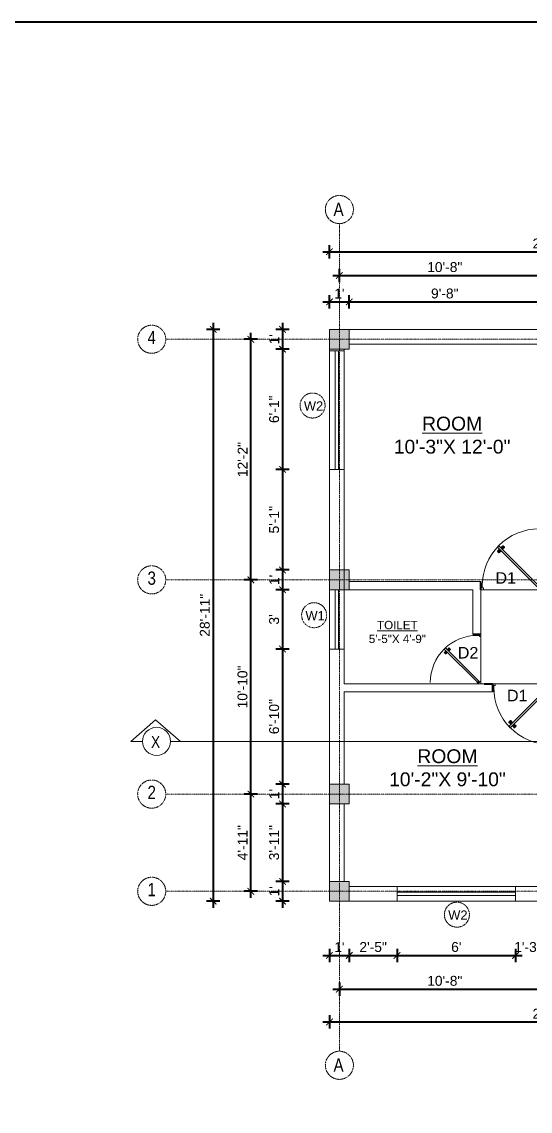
# Model space of a CAD drawing. Header units: inches. Extents: x 141029 to 166402, y -23568 to -18036.
# Drawn here: x 149275 to 149583, y -21871 to -21210 of the extents above; entities that cross this region are included whole.
import ezdxf

# ---------------------------------------------------------------- set-up
doc = ezdxf.new("R2010")
doc.units = ezdxf.units.IN
doc.header["$LTSCALE"] = 0.5
doc.header["$MEASUREMENT"] = 0
doc.header["$PDMODE"] = 66
doc.linetypes.add('CENTER', pattern=[2, 1.25, -0.25, 0.25, -0.25])
for name, color, linetype, lineweight in [('Annotate-Lite.w', 177, 'Continuous', 9), ('Annotations-Bold.w', 177, 'Continuous', 13), ('DOOR & WIN', 1, 'Continuous', 25), ('PUERTAS', 7, 'Continuous', 9), ('TEXT', 220, 'Continuous', 9), ('wall', 1, 'Continuous', 40)]:
    doc.layers.add(name, color=color, linetype=linetype, lineweight=lineweight)
doc.styles.add('ARAIL', font='ARIALN.TTF')
doc.styles.add('DIMTEXT', font='arial.ttf', dxfattribs={"height": 6})
doc.styles.add('gaurav', font='arial.ttf')
doc.styles.get("Standard").update_dxf_attribs({"font": 'arial.ttf'})
doc.dimstyles.new('1 by 96', dxfattribs={"dimtxt": 6, "dimasz": 4, "dimexe": 4, "dimexo": 4, "dimgap": 2, "dimtad": 1, "dimdec": 0, "dimzin": 0, "dimdsep": 46, "dimlunit": 4, "dimtxsty": 'Standard', "dimblk": 'ARCHTICK', "dimcen": 0, "dimdle": 4, "dimadec": 0, "dimazin": 0, "dimtfac": 1, "dimtdec": 0, "dimtix": 1, "dimtofl": 0, "dimtmove": 1, "dimatfit": 3, "dimldrblk": 'ARCHTICK', "dimfxl": 4, "dimfxlon": 1, "dimtolj": 1, "dimtzin": 0, "dimlwd": -1, "dimlwe": -1, "dimarcsym": 0})

# ---------------------------------------------------------------- blocks, each defined once
blk = doc.blocks.new('2ft6in')
at = {"layer": 'PUERTAS', "color": 2}
for p, q in [((0.84, 2.1), (21.02, 22.28)), ((21.71, 21.6), (1.47, 1.37)), ((18.33, 21.76), (18.31, 21.77)), ((21.71, 21.6), (21.02, 22.28)), ((21.18, 18.9), (21.2, 18.89)), ((0, 2), (0, 0)), ((0.6, 2), (0, 2)), ((1.33, 0), (0, 0)), ((0.6, 1.26), (0.6, 2.04)), ((0.67, 1.26), (0.6, 1.26)), ((0.67, 1.26), (0.67, 2.01)), ((0.67, 1), (0.67, 1.26)), ((1.33, 1), (0.67, 1)), ((1.31, 1.53), (0.79, 2.06)), ((1.36, 1.58), (0.81, 2.12)), ((1.36, 1.58), (1.31, 1.53)), ((1.47, 1.37), (1.31, 1.53)), ((1.33, 0), (1.33, 1)), ((28.67, 0), (28.67, 1)), ((28.67, 1), (29.33, 1)), ((28.67, 0), (30, 0)), ((29.33, 1), (29.33, 2)), ((29.33, 2), (30, 2)), ((30, 0), (30, 2))]:
    blk.add_line(p, q, dxfattribs=at)
at = {"layer": 'PUERTAS', "color": 8}
for p, q in [((18.81, 20.78), (18.04, 21.4)), ((18.86, 20.83), (18.08, 21.46)), ((18.95, 20.92), (18.2, 21.58)), ((18.44, 21.9), (18.31, 21.77)), ((19.07, 21.03), (18.34, 21.72)), ((18.44, 21.9), (18.56, 22.02)), ((18.58, 22.01), (18.56, 22.02)), ((19.3, 21.26), (18.61, 22)), ((19.42, 21.38), (18.75, 22.14)), ((19.51, 21.48), (18.88, 22.26)), ((18.91, 20.27), (19.19, 20.69)), ((19.55, 21.53), (18.93, 22.3)), ((19.13, 20.8), (19.03, 20.9)), ((19.15, 20.82), (19.05, 20.92)), ((19.09, 20.44), (19.25, 20.76)), ((19.19, 20.87), (19.1, 20.96)), ((19.25, 20.93), (19.16, 21.02)), ((19.28, 20.63), (19.32, 20.83)), ((19.4, 21.08), (19.31, 21.17)), ((19.47, 21.15), (19.38, 21.24)), ((19.43, 20.78), (19.4, 20.9)), ((19.51, 21.19), (19.42, 21.28)), ((19.55, 20.91), (19.43, 20.94)), ((19.53, 21.21), (19.44, 21.3)), ((19.7, 21.06), (19.51, 21.01)), ((19.89, 21.24), (19.58, 21.08)), ((20.07, 21.42), (19.64, 21.15)), ((20.06, 19.85), (20.25, 19.9)), ((20.21, 20), (20.33, 19.97)), ((20.33, 20.13), (20.36, 20.01)), ((20.48, 20.28), (20.44, 20.08)), ((20.5, 19.98), (20.6, 19.89)), ((20.67, 20.47), (20.51, 20.15)), ((20.85, 20.64), (20.57, 20.22)), ((20.57, 20.04), (20.66, 19.95)), ((20.61, 20.09), (20.7, 19.99)), ((20.63, 20.11), (20.72, 20.01)), ((20.69, 19.87), (21.42, 19.19)), ((20.81, 19.99), (21.56, 19.33)), ((20.9, 20.08), (21.68, 19.45)), ((20.95, 20.13), (21.72, 19.51)), ((19.69, 19.49), (20.12, 19.76)), ((19.87, 19.67), (20.18, 19.83)), ((20.21, 19.38), (20.83, 18.61)), ((20.23, 19.7), (20.32, 19.61)), ((20.25, 19.72), (20.34, 19.63)), ((20.25, 19.43), (20.88, 18.65)), ((20.29, 19.76), (20.38, 19.67)), ((20.34, 19.53), (21, 18.77)), ((20.36, 19.83), (20.45, 19.74)), ((20.46, 19.64), (21.14, 18.91)), ((21.32, 19.01), (21.2, 18.89)), ((21.32, 19.01), (21.44, 19.14)), ((21.43, 19.15), (21.44, 19.14)), ((0, 0), (30, 0))]:
    blk.add_line(p, q, dxfattribs=at)
at = {"layer": 'PUERTAS', "color": 1}
for p, q in [((18.06, 21.44), (18.48, 21.86)), ((18.74, 20.79), (18.06, 21.34)), ((18.08, 21.51), (18.45, 21.88)), ((18.11, 21.49), (18.08, 21.51)), ((18.82, 22.25), (18.45, 21.88)), ((18.9, 22.28), (18.48, 21.86)), ((18.84, 22.23), (18.82, 22.25)), ((18.83, 20.8), (19.18, 21.15)), ((18.84, 20.21), (19.1, 20.6)), ((18.85, 20.11), (18.84, 20.12)), ((18.92, 20.89), (18.93, 20.88)), ((19.54, 21.59), (18.99, 22.27)), ((19.02, 20.88), (19.24, 21.1)), ((19.12, 20.8), (19.03, 20.89)), ((19.1, 20.7), (19.11, 20.69)), ((19.1, 20.6), (19.1, 20.6)), ((19.11, 20.79), (19.33, 21.01)), ((19.54, 21.5), (19.18, 21.15)), ((19.45, 21.31), (19.24, 21.1)), ((19.55, 21.22), (19.33, 21.01)), ((19.45, 21.41), (19.45, 21.41)), ((19.54, 21.22), (19.45, 21.31)), ((19.64, 21.23), (19.64, 21.23)), ((19.74, 21.24), (19.73, 21.23)), ((20.12, 21.49), (19.74, 21.24)), ((20.21, 19.69), (20.43, 19.9)), ((20.22, 21.48), (20.22, 21.49)), ((20.65, 20.12), (20.43, 19.9)), ((20.74, 20.03), (20.52, 19.81)), ((20.93, 20.11), (20.57, 19.76)), ((20.64, 20.11), (20.73, 20.02)), ((20.66, 20.31), (20.65, 20.31)), ((20.65, 20.21), (20.65, 20.22)), ((20.91, 20.7), (20.66, 20.31)), ((20.84, 20.02), (20.83, 20.03)), ((20.91, 20.8), (20.91, 20.79)), ((21.02, 20.12), (21.7, 19.57)), ((19.53, 19.43), (19.54, 19.42)), ((19.64, 19.42), (20.02, 19.67)), ((20.02, 19.67), (20.03, 19.68)), ((20.12, 19.68), (20.12, 19.68)), ((20.22, 19.41), (20.57, 19.76)), ((20.22, 19.69), (20.31, 19.6)), ((20.22, 19.32), (20.76, 18.64)), ((20.31, 19.6), (20.52, 19.81)), ((20.31, 19.5), (20.31, 19.5)), ((20.86, 18.63), (21.28, 19.05)), ((20.91, 18.68), (20.94, 18.66)), ((20.94, 18.66), (21.31, 19.03)), ((21.7, 19.47), (21.28, 19.05)), ((21.67, 19.4), (21.31, 19.03)), ((21.65, 19.42), (21.67, 19.4))]:
    blk.add_line(p, q, dxfattribs=at)
at = {"layer": 'PUERTAS', "color": 2}
for radius in [0.129, 0.0627]:
    blk.add_circle((0.68, 2.14), radius, dxfattribs=at)
at = {"layer": 'PUERTAS', "color": 8}
blk.add_arc((0.68, 2.14), 28.65, 359.72845, 90.03333, dxfattribs=at)
at = {"layer": 'PUERTAS', "color": 1}
for centre, start, end in [((18.78, 20.84), 231.07637, 315), ((18.89, 20.16), 135, 225), ((18.94, 22.23), 38.92363, 135), ((18.97, 20.93), 225, 315), ((19.16, 20.74), 135, 219.74275), ((19.06, 20.65), 315, 39.74275), ((19.4, 21.36), 315, 45), ((19.49, 21.55), 315, 38.92363), ((19.6, 21.18), 50.25725, 135), ((19.68, 21.28), 230.25725, 315), ((20.17, 21.44), 45, 135), ((20.7, 20.26), 135, 219.74275), ((20.6, 20.17), 315, 39.74275), ((20.78, 19.98), 45, 135), ((20.87, 20.75), 315, 45), ((20.98, 20.07), 51.07637, 135), ((19.59, 19.47), 225, 315), ((20.07, 19.63), 50.25725, 135), ((20.16, 19.73), 230.25725, 315), ((20.27, 19.36), 135, 218.92363), ((20.35, 19.55), 135, 225), ((20.82, 18.68), 218.92363, 315), ((21.65, 19.52), 315, 51.07637)]:
    blk.add_arc(centre, 0.0667, start, end, dxfattribs=at)
blk = doc.blocks.new('*U216')
at = {"color": 3}
blk.add_blockref('2ft6in', (0, 0), dxfattribs=at)
blk = doc.blocks.new('3ft')
at = {"layer": 'PUERTAS', "color": 6}
for p, q in [((1.01, 2.52), (25.23, 26.74)), ((26.05, 25.92), (25.23, 26.74)), ((26.05, 25.92), (1.77, 1.64)), ((0, 2.4), (0, 0)), ((0.72, 2.4), (0, 2.4)), ((1.6, 0), (0, 0)), ((0.72, 1.52), (0.72, 2.44)), ((0.8, 1.52), (0.72, 1.52)), ((0.8, 1.52), (0.8, 2.41)), ((0.8, 1.2), (0.8, 1.52)), ((1.6, 1.2), (0.8, 1.2)), ((1.57, 1.84), (0.94, 2.47)), ((1.63, 1.89), (0.97, 2.55)), ((1.63, 1.89), (1.57, 1.84)), ((1.77, 1.64), (1.57, 1.84)), ((1.6, 0), (1.6, 1.2)), ((34.4, 0), (34.4, 1.2)), ((34.4, 1.2), (35.2, 1.2)), ((34.4, 0), (36, 0)), ((35.2, 1.2), (35.2, 2.4)), ((35.2, 2.4), (36, 2.4)), ((36, 0), (36, 2.4))]:
    blk.add_line(p, q, dxfattribs=at)
at = {"layer": 'PUERTAS', "color": 1}
for p, q in [((22.58, 26.7), (22.14, 26.26)), ((22.67, 26.73), (22.17, 26.23)), ((22.61, 26.67), (22.58, 26.7)), ((23.45, 25.91), (22.79, 26.73)), ((21.67, 25.73), (22.17, 26.23)), ((22.49, 24.95), (21.67, 25.61)), ((21.7, 25.82), (22.14, 26.26)), ((21.73, 25.79), (21.7, 25.82)), ((22.6, 24.96), (23.02, 25.38)), ((22.61, 24.25), (22.92, 24.72)), ((22.62, 24.13), (22.61, 24.14)), ((22.7, 25.07), (22.71, 25.06)), ((22.82, 25.06), (23.08, 25.32)), ((22.94, 24.95), (22.83, 25.07)), ((22.92, 24.72), (22.92, 24.72)), ((22.93, 24.94), (23.19, 25.21)), ((22.93, 24.84), (22.93, 24.83)), ((23.44, 25.81), (23.02, 25.38)), ((23.34, 25.58), (23.08, 25.32)), ((23.46, 25.47), (23.19, 25.21)), ((23.33, 25.7), (23.34, 25.69)), ((23.45, 25.46), (23.33, 25.57)), ((23.44, 23.31), (23.45, 23.3)), ((23.56, 23.3), (24.03, 23.61)), ((23.57, 25.47), (23.57, 25.47)), ((24.15, 25.79), (23.68, 25.48)), ((23.68, 25.48), (23.68, 25.48)), ((24.03, 23.61), (24.03, 23.62)), ((24.14, 23.62), (24.14, 23.62)), ((24.25, 23.62), (24.51, 23.89)), ((24.27, 25.78), (24.26, 25.79)), ((24.26, 23.29), (24.69, 23.71)), ((24.26, 23.63), (24.37, 23.52)), ((24.26, 23.18), (24.92, 22.37)), ((24.37, 23.52), (24.63, 23.77)), ((24.37, 23.4), (24.37, 23.4)), ((24.78, 24.15), (24.51, 23.89)), ((24.89, 24.03), (24.63, 23.77)), ((25.11, 24.14), (24.69, 23.71)), ((24.77, 24.14), (24.88, 24.03)), ((24.79, 24.38), (24.78, 24.37)), ((24.78, 24.26), (24.78, 24.26)), ((25.1, 24.84), (24.79, 24.38)), ((25, 24.03), (25, 24.03)), ((25.04, 22.36), (25.54, 22.86)), ((25.09, 24.96), (25.1, 24.95)), ((25.1, 22.42), (25.13, 22.39)), ((25.13, 22.39), (25.57, 22.83)), ((25.22, 24.14), (26.03, 23.48)), ((26.04, 23.37), (25.54, 22.86)), ((26.01, 23.27), (25.57, 22.83)), ((25.98, 23.3), (26.01, 23.27))]:
    blk.add_line(p, q, dxfattribs=at)
at = {"layer": 'PUERTAS', "color": 8}
for p, q in [((23.3, 25.66), (22.5, 26.56)), ((23.41, 25.77), (22.65, 26.71)), ((23.46, 25.83), (22.72, 26.75)), ((22.57, 24.94), (21.65, 25.68)), ((22.63, 24.99), (21.69, 25.75)), ((22.74, 25.1), (21.84, 25.9)), ((22.13, 26.28), (21.98, 26.13)), ((22.88, 25.24), (22.01, 26.06)), ((22.13, 26.28), (22.27, 26.42)), ((22.29, 26.41), (22.27, 26.42)), ((23.16, 25.52), (22.34, 26.39)), ((22.69, 24.32), (23.02, 24.83)), ((22.95, 24.96), (22.84, 25.07)), ((22.98, 24.99), (22.86, 25.1)), ((23.03, 25.04), (22.91, 25.15)), ((22.91, 24.53), (23.1, 24.91)), ((23.11, 25.12), (22.99, 25.23)), ((23.13, 24.76), (23.18, 24.99)), ((23.28, 25.3), (23.17, 25.41)), ((23.36, 25.37), (23.25, 25.49)), ((23.31, 24.94), (23.28, 25.08)), ((23.41, 25.43), (23.3, 25.54)), ((23.46, 25.09), (23.32, 25.13)), ((23.44, 25.45), (23.33, 25.56)), ((23.64, 25.27), (23.41, 25.22)), ((23.87, 25.49), (23.49, 25.3)), ((24.08, 25.71), (23.57, 25.38)), ((23.63, 23.38), (24.14, 23.72)), ((23.84, 23.6), (24.22, 23.79)), ((24.07, 23.82), (24.3, 23.88)), ((24.25, 24), (24.39, 23.97)), ((24.25, 23.26), (24.99, 22.34)), ((24.27, 23.64), (24.38, 23.53)), ((24.3, 23.67), (24.41, 23.56)), ((24.3, 23.32), (25.06, 22.38)), ((24.35, 23.72), (24.46, 23.61)), ((24.4, 24.15), (24.43, 24.01)), ((24.41, 23.43), (25.2, 22.53)), ((24.43, 23.8), (24.54, 23.69)), ((24.58, 24.33), (24.52, 24.1)), ((24.55, 23.57), (25.37, 22.7)), ((24.6, 23.97), (24.72, 23.86)), ((24.8, 24.56), (24.61, 24.18)), ((25.02, 24.77), (24.68, 24.26)), ((24.68, 24.05), (24.79, 23.94)), ((24.73, 24.1), (24.85, 23.99)), ((24.76, 24.13), (24.87, 24.02)), ((24.83, 23.85), (25.7, 23.03)), ((24.97, 23.99), (25.87, 23.2)), ((25.08, 24.1), (26.02, 23.34)), ((25.14, 24.15), (26.06, 23.41)), ((25.58, 22.82), (25.43, 22.67)), ((25.58, 22.82), (25.73, 22.97)), ((25.72, 22.98), (25.73, 22.97)), ((0, 0), (36, 0))]:
    blk.add_line(p, q, dxfattribs=at)
at = {"layer": 'PUERTAS', "color": 2}
for p, q in [((21.99, 26.11), (21.98, 26.13)), ((25.42, 22.68), (25.43, 22.67))]:
    blk.add_line(p, q, dxfattribs=at)
at = {"layer": 'PUERTAS', "color": 6}
for radius in [0.155, 0.0752]:
    blk.add_circle((0.82, 2.56), radius, dxfattribs=at)
blk.add_arc((0.82, 2.56), 34.38, 359.72845, 90.03333, dxfattribs=at)
at = {"layer": 'PUERTAS', "color": 1}
for centre, start, end in [((22.73, 26.68), 38.92363, 135), ((22.54, 25.01), 231.07637, 315), ((22.67, 24.2), 135, 225), ((22.77, 25.12), 225, 315), ((22.99, 24.89), 135, 219.74275), ((22.87, 24.78), 315, 39.74275), ((23.28, 25.63), 315, 45), ((23.39, 25.86), 315, 38.92363), ((23.51, 23.36), 225, 315), ((23.51, 25.41), 50.25725, 135), ((23.62, 25.53), 230.25725, 315), ((24.09, 23.56), 50.25725, 135), ((24.2, 23.68), 230.25725, 315), ((24.2, 25.73), 45, 135), ((24.32, 23.23), 135, 218.92363), ((24.42, 23.46), 135, 225), ((24.84, 24.31), 135, 219.74275), ((24.72, 24.21), 315, 39.74275), ((24.94, 23.98), 45, 135), ((24.98, 22.42), 218.92363, 315), ((25.04, 24.89), 315, 45), ((25.17, 24.08), 51.07637, 135), ((25.98, 23.42), 315, 51.07637)]:
    blk.add_arc(centre, 0.08, start, end, dxfattribs=at)
blk = doc.blocks.new('*U213')
at = {"color": 3, "xscale": -1}
blk.add_blockref('3ft', (42, 0), dxfattribs=at)
blk = doc.blocks.new('_ArchTick')
at = {"color": 0, "linetype": 'ByBlock', "const_width": 0.15}
blk.add_lwpolyline([(-0.5, -0.5), (0.5, 0.5)], dxfattribs=at)
blk = doc.blocks.new('*D218')
at = {"layer": 'Defpoints', "color": 0, "transparency": 16777216}
for p in [(149473.45, -21379.85), (149461.45, -21396.55), (149473.45, -21396.55)]:
    blk.add_point(p, dxfattribs=at)
at = {"layer": 'wall', "color": 0, "transparency": 16777216}
for p, q in [((149457.45, -21379.85), (149477.45, -21379.85)), ((149461.45, -21383.85), (149461.45, -21375.85)), ((149473.45, -21383.85), (149473.45, -21375.85))]:
    blk.add_line(p, q, dxfattribs=at)
at = {"layer": 'wall', "color": 0, "transparency": 16777216, "xscale": 4, "yscale": 4, "zscale": 4, "rotation": 180}
blk.add_blockref('_ArchTick', (149461.45, -21379.85), dxfattribs=at)
at = {"layer": 'wall', "color": 0, "transparency": 16777216, "xscale": 4, "yscale": 4, "zscale": 4}
blk.add_blockref('_ArchTick', (149473.45, -21379.85), dxfattribs=at)
at = {"layer": 'wall', "color": 0, "transparency": 16777216, "insert": (149467.45, -21374.84), "char_height": 6, "attachment_point": 5}
blk.add_mtext("\\A1;1'", dxfattribs=at)
blk = doc.blocks.new('*D219')
at = {"layer": 'Defpoints', "color": 0, "transparency": 16777216}
for p in [(149589.45, -21379.85), (149473.45, -21396.55), (149589.45, -21396.55)]:
    blk.add_point(p, dxfattribs=at)
at = {"layer": 'wall', "color": 0, "transparency": 16777216}
for p, q in [((149469.45, -21379.85), (149593.45, -21379.85)), ((149473.45, -21383.85), (149473.45, -21375.85)), ((149589.45, -21383.85), (149589.45, -21375.85))]:
    blk.add_line(p, q, dxfattribs=at)
at = {"layer": 'wall', "color": 0, "transparency": 16777216, "xscale": 4, "yscale": 4, "zscale": 4, "rotation": 180}
blk.add_blockref('_ArchTick', (149473.45, -21379.85), dxfattribs=at)
at = {"layer": 'wall', "color": 0, "transparency": 16777216, "xscale": 4, "yscale": 4, "zscale": 4}
blk.add_blockref('_ArchTick', (149589.45, -21379.85), dxfattribs=at)
at = {"layer": 'wall', "color": 0, "transparency": 16777216, "insert": (149531.45, -21374.79), "char_height": 6, "attachment_point": 5}
blk.add_mtext('\\A1;9\'-8"', dxfattribs=at)
blk = doc.blocks.new('*D223')
at = {"layer": 'Defpoints', "color": 0, "transparency": 16777216}
for p in [(149595.45, -21363.83), (149467.45, -21396.55), (149595.45, -21396.55)]:
    blk.add_point(p, dxfattribs=at)
at = {"layer": 'wall', "color": 0, "transparency": 16777216}
for p, q in [((149467.45, -21367.83), (149467.45, -21359.83)), ((149595.45, -21367.83), (149595.45, -21359.83)), ((149463.45, -21363.83), (149599.45, -21363.83))]:
    blk.add_line(p, q, dxfattribs=at)
at = {"layer": 'wall', "color": 0, "transparency": 16777216, "xscale": 4, "yscale": 4, "zscale": 4, "rotation": 180}
blk.add_blockref('_ArchTick', (149467.45, -21363.83), dxfattribs=at)
at = {"layer": 'wall', "color": 0, "transparency": 16777216, "xscale": 4, "yscale": 4, "zscale": 4}
blk.add_blockref('_ArchTick', (149595.45, -21363.83), dxfattribs=at)
at = {"layer": 'wall', "color": 0, "transparency": 16777216, "insert": (149531.45, -21358.77), "char_height": 6, "attachment_point": 5}
blk.add_mtext('\\A1;10\'-8"', dxfattribs=at)
blk = doc.blocks.new('*D225')
at = {"layer": 'Defpoints', "color": 0, "transparency": 16777216}
for p in [(149729.45, -21349.45), (149461.45, -21396.55), (149729.45, -21396.55)]:
    blk.add_point(p, dxfattribs=at)
at = {"layer": 'wall', "color": 0, "transparency": 16777216}
for p, q in [((149461.45, -21353.45), (149461.45, -21345.45)), ((149729.45, -21353.45), (149729.45, -21345.45)), ((149457.45, -21349.45), (149733.45, -21349.45))]:
    blk.add_line(p, q, dxfattribs=at)
at = {"layer": 'wall', "color": 0, "transparency": 16777216, "xscale": 4, "yscale": 4, "zscale": 4, "rotation": 180}
blk.add_blockref('_ArchTick', (149461.45, -21349.45), dxfattribs=at)
at = {"layer": 'wall', "color": 0, "transparency": 16777216, "xscale": 4, "yscale": 4, "zscale": 4}
blk.add_blockref('_ArchTick', (149729.45, -21349.45), dxfattribs=at)
at = {"layer": 'wall', "color": 0, "transparency": 16777216, "insert": (149595.45, -21344.43), "char_height": 6, "attachment_point": 5}
blk.add_mtext('\\A1;22\'-4"', dxfattribs=at)
blk = doc.blocks.new('*D226')
at = {"layer": 'Defpoints', "color": 0, "transparency": 16777216}
for p in [(149461.45, -21396.55), (149432.92, -21408.55), (149461.45, -21408.55)]:
    blk.add_point(p, dxfattribs=at)
at = {"layer": 'wall', "color": 0, "transparency": 16777216}
for p, q in [((149432.92, -21392.55), (149432.92, -21412.55)), ((149436.92, -21396.55), (149428.92, -21396.55)), ((149436.92, -21408.55), (149428.92, -21408.55))]:
    blk.add_line(p, q, dxfattribs=at)
at = {"layer": 'wall', "color": 0, "transparency": 16777216, "xscale": 4, "yscale": 4, "zscale": 4}
for p, rotation in [((149432.92, -21396.55), 90), ((149432.92, -21408.55), 270)]:
    blk.add_blockref('_ArchTick', p, dxfattribs=dict(at, rotation=rotation))
at = {"layer": 'wall', "color": 0, "transparency": 16777216, "insert": (149427.91, -21402.55), "char_height": 6, "attachment_point": 5, "rotation": 90}
blk.add_mtext("\\A1;1'", dxfattribs=at)
blk = doc.blocks.new('*D227')
at = {"layer": 'Defpoints', "color": 0, "transparency": 16777216}
for p in [(149461.45, -21408.55), (149432.92, -21481.55), (149461.45, -21481.55)]:
    blk.add_point(p, dxfattribs=at)
at = {"layer": 'wall', "color": 0, "transparency": 16777216}
for p, q in [((149432.92, -21404.55), (149432.92, -21485.55)), ((149436.92, -21408.55), (149428.92, -21408.55)), ((149436.92, -21481.55), (149428.92, -21481.55))]:
    blk.add_line(p, q, dxfattribs=at)
at = {"layer": 'wall', "color": 0, "transparency": 16777216, "xscale": 4, "yscale": 4, "zscale": 4}
for p, rotation in [((149432.92, -21408.55), 90), ((149432.92, -21481.55), 270)]:
    blk.add_blockref('_ArchTick', p, dxfattribs=dict(at, rotation=rotation))
at = {"layer": 'wall', "color": 0, "transparency": 16777216, "insert": (149427.85, -21445.05), "char_height": 6, "attachment_point": 5, "rotation": 90}
blk.add_mtext('\\A1;6\'-1"', dxfattribs=at)
blk = doc.blocks.new('*D228')
at = {"layer": 'Defpoints', "color": 0, "transparency": 16777216}
for p in [(149461.45, -21481.55), (149432.92, -21542.55), (149461.45, -21542.55)]:
    blk.add_point(p, dxfattribs=at)
at = {"layer": 'wall', "color": 0, "transparency": 16777216}
for p, q in [((149432.92, -21477.55), (149432.92, -21546.55)), ((149436.92, -21481.55), (149428.92, -21481.55)), ((149436.92, -21542.55), (149428.92, -21542.55))]:
    blk.add_line(p, q, dxfattribs=at)
at = {"layer": 'wall', "color": 0, "transparency": 16777216, "xscale": 4, "yscale": 4, "zscale": 4}
for p, rotation in [((149432.92, -21481.55), 90), ((149432.92, -21542.55), 270)]:
    blk.add_blockref('_ArchTick', p, dxfattribs=dict(at, rotation=rotation))
at = {"layer": 'wall', "color": 0, "transparency": 16777216, "insert": (149427.85, -21512.05), "char_height": 6, "attachment_point": 5, "rotation": 90}
blk.add_mtext('\\A1;5\'-1"', dxfattribs=at)
blk = doc.blocks.new('*D229')
at = {"layer": 'Defpoints', "color": 0, "transparency": 16777216}
for p in [(149461.45, -21542.55), (149432.92, -21554.55), (149461.45, -21554.55)]:
    blk.add_point(p, dxfattribs=at)
at = {"layer": 'wall', "color": 0, "transparency": 16777216}
for p, q in [((149432.92, -21538.55), (149432.92, -21558.55)), ((149436.92, -21542.55), (149428.92, -21542.55)), ((149436.92, -21554.55), (149428.92, -21554.55))]:
    blk.add_line(p, q, dxfattribs=at)
at = {"layer": 'wall', "color": 0, "transparency": 16777216, "xscale": 4, "yscale": 4, "zscale": 4}
for p, rotation in [((149432.92, -21542.55), 90), ((149432.92, -21554.55), 270)]:
    blk.add_blockref('_ArchTick', p, dxfattribs=dict(at, rotation=rotation))
at = {"layer": 'wall', "color": 0, "transparency": 16777216, "insert": (149427.91, -21548.55), "char_height": 6, "attachment_point": 5, "rotation": 90}
blk.add_mtext("\\A1;1'", dxfattribs=at)
blk = doc.blocks.new('*D230')
at = {"layer": 'Defpoints', "color": 0, "transparency": 16777216}
for p in [(149461.45, -21554.55), (149432.92, -21590.55), (149461.45, -21590.55)]:
    blk.add_point(p, dxfattribs=at)
at = {"layer": 'wall', "color": 0, "transparency": 16777216}
for p, q in [((149432.92, -21550.55), (149432.92, -21594.55)), ((149436.92, -21554.55), (149428.92, -21554.55)), ((149436.92, -21590.55), (149428.92, -21590.55))]:
    blk.add_line(p, q, dxfattribs=at)
at = {"layer": 'wall', "color": 0, "transparency": 16777216, "xscale": 4, "yscale": 4, "zscale": 4}
for p, rotation in [((149432.92, -21554.55), 90), ((149432.92, -21590.55), 270)]:
    blk.add_blockref('_ArchTick', p, dxfattribs=dict(at, rotation=rotation))
at = {"layer": 'wall', "color": 0, "transparency": 16777216, "insert": (149427.85, -21572.55), "char_height": 6, "attachment_point": 5, "rotation": 90}
blk.add_mtext("\\A1;3'", dxfattribs=at)
blk = doc.blocks.new('*D231')
at = {"layer": 'Defpoints', "color": 0, "transparency": 16777216}
for p in [(149461.45, -21590.55), (149432.92, -21672.55), (149461.45, -21672.55)]:
    blk.add_point(p, dxfattribs=at)
at = {"layer": 'wall', "color": 0, "transparency": 16777216}
for p, q in [((149436.92, -21590.55), (149428.92, -21590.55)), ((149432.92, -21586.55), (149432.92, -21676.55)), ((149436.92, -21672.55), (149428.92, -21672.55))]:
    blk.add_line(p, q, dxfattribs=at)
at = {"layer": 'wall', "color": 0, "transparency": 16777216, "xscale": 4, "yscale": 4, "zscale": 4}
for p, rotation in [((149432.92, -21590.55), 90), ((149432.92, -21672.55), 270)]:
    blk.add_blockref('_ArchTick', p, dxfattribs=dict(at, rotation=rotation))
at = {"layer": 'wall', "color": 0, "transparency": 16777216, "insert": (149427.85, -21631.55), "char_height": 6, "attachment_point": 5, "rotation": 90}
blk.add_mtext('\\A1;6\'-10"', dxfattribs=at)
blk = doc.blocks.new('*D232')
at = {"layer": 'Defpoints', "color": 0, "transparency": 16777216}
for p in [(149461.45, -21672.55), (149432.92, -21684.55), (149461.45, -21684.55)]:
    blk.add_point(p, dxfattribs=at)
at = {"layer": 'wall', "color": 0, "transparency": 16777216}
for p, q in [((149432.92, -21668.55), (149432.92, -21688.55)), ((149436.92, -21672.55), (149428.92, -21672.55)), ((149436.92, -21684.55), (149428.92, -21684.55))]:
    blk.add_line(p, q, dxfattribs=at)
at = {"layer": 'wall', "color": 0, "transparency": 16777216, "xscale": 4, "yscale": 4, "zscale": 4}
for p, rotation in [((149432.92, -21672.55), 90), ((149432.92, -21684.55), 270)]:
    blk.add_blockref('_ArchTick', p, dxfattribs=dict(at, rotation=rotation))
at = {"layer": 'wall', "color": 0, "transparency": 16777216, "insert": (149427.91, -21678.55), "char_height": 6, "attachment_point": 5, "rotation": 90}
blk.add_mtext("\\A1;1'", dxfattribs=at)
blk = doc.blocks.new('*D233')
at = {"layer": 'Defpoints', "color": 0, "transparency": 16777216}
for p in [(149461.45, -21684.55), (149432.92, -21731.55), (149461.45, -21731.55)]:
    blk.add_point(p, dxfattribs=at)
at = {"layer": 'wall', "color": 0, "transparency": 16777216}
for p, q in [((149432.92, -21680.55), (149432.92, -21735.55)), ((149436.92, -21684.55), (149428.92, -21684.55)), ((149436.92, -21731.55), (149428.92, -21731.55))]:
    blk.add_line(p, q, dxfattribs=at)
at = {"layer": 'wall', "color": 0, "transparency": 16777216, "xscale": 4, "yscale": 4, "zscale": 4}
for p, rotation in [((149432.92, -21684.55), 90), ((149432.92, -21731.55), 270)]:
    blk.add_blockref('_ArchTick', p, dxfattribs=dict(at, rotation=rotation))
at = {"layer": 'wall', "color": 0, "transparency": 16777216, "insert": (149427.85, -21708.05), "char_height": 6, "attachment_point": 5, "rotation": 90}
blk.add_mtext('\\A1;3\'-11"', dxfattribs=at)
blk = doc.blocks.new('*D234')
at = {"layer": 'Defpoints', "color": 0, "transparency": 16777216}
for p in [(149461.45, -21731.55), (149432.92, -21743.55), (149461.45, -21743.55)]:
    blk.add_point(p, dxfattribs=at)
at = {"layer": 'wall', "color": 0, "transparency": 16777216}
for p, q in [((149432.92, -21727.55), (149432.92, -21747.55)), ((149436.92, -21731.55), (149428.92, -21731.55)), ((149436.92, -21743.55), (149428.92, -21743.55))]:
    blk.add_line(p, q, dxfattribs=at)
at = {"layer": 'wall', "color": 0, "transparency": 16777216, "xscale": 4, "yscale": 4, "zscale": 4}
for p, rotation in [((149432.92, -21731.55), 90), ((149432.92, -21743.55), 270)]:
    blk.add_blockref('_ArchTick', p, dxfattribs=dict(at, rotation=rotation))
at = {"layer": 'wall', "color": 0, "transparency": 16777216, "insert": (149427.91, -21737.55), "char_height": 6, "attachment_point": 5, "rotation": 90}
blk.add_mtext("\\A1;1'", dxfattribs=at)
blk = doc.blocks.new('*D235')
at = {"layer": 'Defpoints', "color": 0, "transparency": 16777216}
for p in [(149413.71, -21678.55), (149461.45, -21678.55), (149461.45, -21737.55)]:
    blk.add_point(p, dxfattribs=at)
at = {"layer": 'wall', "color": 0, "transparency": 16777216}
for p, q in [((149413.71, -21741.55), (149413.71, -21674.55)), ((149417.71, -21678.55), (149409.71, -21678.55)), ((149417.71, -21737.55), (149409.71, -21737.55))]:
    blk.add_line(p, q, dxfattribs=at)
at = {"layer": 'wall', "color": 0, "transparency": 16777216, "xscale": 4, "yscale": 4, "zscale": 4}
for p, rotation in [((149413.71, -21678.55), 90), ((149413.71, -21737.55), 270)]:
    blk.add_blockref('_ArchTick', p, dxfattribs=dict(at, rotation=rotation))
at = {"layer": 'wall', "color": 0, "transparency": 16777216, "insert": (149408.69, -21708.05), "char_height": 6, "attachment_point": 5, "rotation": 90}
blk.add_mtext('\\A1;4\'-11"', dxfattribs=at)
blk = doc.blocks.new('*D236')
at = {"layer": 'Defpoints', "color": 0, "transparency": 16777216}
for p in [(149413.71, -21548.55), (149461.45, -21548.55), (149461.45, -21678.55)]:
    blk.add_point(p, dxfattribs=at)
at = {"layer": 'wall', "color": 0, "transparency": 16777216}
for p, q in [((149413.71, -21682.55), (149413.71, -21544.55)), ((149417.71, -21548.55), (149409.71, -21548.55)), ((149417.71, -21678.55), (149409.71, -21678.55))]:
    blk.add_line(p, q, dxfattribs=at)
at = {"layer": 'wall', "color": 0, "transparency": 16777216, "xscale": 4, "yscale": 4, "zscale": 4}
for p, rotation in [((149413.71, -21548.55), 90), ((149413.71, -21678.55), 270)]:
    blk.add_blockref('_ArchTick', p, dxfattribs=dict(at, rotation=rotation))
at = {"layer": 'wall', "color": 0, "transparency": 16777216, "insert": (149408.64, -21613.55), "char_height": 6, "attachment_point": 5, "rotation": 90}
blk.add_mtext('\\A1;10\'-10"', dxfattribs=at)
blk = doc.blocks.new('*D237')
at = {"layer": 'Defpoints', "color": 0, "transparency": 16777216}
for p in [(149413.71, -21402.55), (149461.45, -21402.55), (149461.45, -21548.55)]:
    blk.add_point(p, dxfattribs=at)
at = {"layer": 'wall', "color": 0, "transparency": 16777216}
for p, q in [((149413.71, -21552.55), (149413.71, -21398.55)), ((149417.71, -21402.55), (149409.71, -21402.55)), ((149417.71, -21548.55), (149409.71, -21548.55))]:
    blk.add_line(p, q, dxfattribs=at)
at = {"layer": 'wall', "color": 0, "transparency": 16777216, "xscale": 4, "yscale": 4, "zscale": 4}
for p, rotation in [((149413.71, -21402.55), 90), ((149413.71, -21548.55), 270)]:
    blk.add_blockref('_ArchTick', p, dxfattribs=dict(at, rotation=rotation))
at = {"layer": 'wall', "color": 0, "transparency": 16777216, "insert": (149408.69, -21475.55), "char_height": 6, "attachment_point": 5, "rotation": 90}
blk.add_mtext('\\A1;12\'-2"', dxfattribs=at)
blk = doc.blocks.new('*D238')
at = {"layer": 'Defpoints', "color": 0, "transparency": 16777216}
for p in [(149461.45, -21396.55), (149390.83, -21743.55), (149461.45, -21743.55)]:
    blk.add_point(p, dxfattribs=at)
at = {"layer": 'wall', "color": 0, "transparency": 16777216}
for p, q in [((149390.83, -21392.55), (149390.83, -21747.55)), ((149394.83, -21396.55), (149386.83, -21396.55)), ((149394.83, -21743.55), (149386.83, -21743.55))]:
    blk.add_line(p, q, dxfattribs=at)
at = {"layer": 'wall', "color": 0, "transparency": 16777216, "xscale": 4, "yscale": 4, "zscale": 4}
for p, rotation in [((149390.83, -21396.55), 90), ((149390.83, -21743.55), 270)]:
    blk.add_blockref('_ArchTick', p, dxfattribs=dict(at, rotation=rotation))
at = {"layer": 'wall', "color": 0, "transparency": 16777216, "insert": (149385.76, -21570.05), "char_height": 6, "attachment_point": 5, "rotation": 90}
blk.add_mtext('\\A1;28\'-11"', dxfattribs=at)
blk = doc.blocks.new('*D254')
at = {"layer": 'Defpoints', "color": 0, "transparency": 16777216}
for p in [(149461.45, -21743.55), (149473.45, -21743.55), (149473.45, -21776.46)]:
    blk.add_point(p, dxfattribs=at)
at = {"layer": 'wall', "color": 0, "transparency": 16777216}
for p, q in [((149457.45, -21776.46), (149477.45, -21776.46)), ((149461.45, -21772.46), (149461.45, -21780.46)), ((149473.45, -21772.46), (149473.45, -21780.46))]:
    blk.add_line(p, q, dxfattribs=at)
at = {"layer": 'wall', "color": 0, "transparency": 16777216, "xscale": 4, "yscale": 4, "zscale": 4, "rotation": 180}
blk.add_blockref('_ArchTick', (149461.45, -21776.46), dxfattribs=at)
at = {"layer": 'wall', "color": 0, "transparency": 16777216, "xscale": 4, "yscale": 4, "zscale": 4}
blk.add_blockref('_ArchTick', (149473.45, -21776.46), dxfattribs=at)
at = {"layer": 'wall', "color": 0, "transparency": 16777216, "insert": (149467.45, -21771.45), "char_height": 6, "attachment_point": 5}
blk.add_mtext("\\A1;1'", dxfattribs=at)
blk = doc.blocks.new('*D255')
at = {"layer": 'Defpoints', "color": 0, "transparency": 16777216}
for p in [(149473.45, -21743.55), (149502.45, -21743.55), (149502.45, -21776.46)]:
    blk.add_point(p, dxfattribs=at)
at = {"layer": 'wall', "color": 0, "transparency": 16777216}
for p, q in [((149469.45, -21776.46), (149506.45, -21776.46)), ((149473.45, -21772.46), (149473.45, -21780.46)), ((149502.45, -21772.46), (149502.45, -21780.46))]:
    blk.add_line(p, q, dxfattribs=at)
at = {"layer": 'wall', "color": 0, "transparency": 16777216, "xscale": 4, "yscale": 4, "zscale": 4, "rotation": 180}
blk.add_blockref('_ArchTick', (149473.45, -21776.46), dxfattribs=at)
at = {"layer": 'wall', "color": 0, "transparency": 16777216, "xscale": 4, "yscale": 4, "zscale": 4}
blk.add_blockref('_ArchTick', (149502.45, -21776.46), dxfattribs=at)
at = {"layer": 'wall', "color": 0, "transparency": 16777216, "insert": (149487.95, -21771.4), "char_height": 6, "attachment_point": 5}
blk.add_mtext('\\A1;2\'-5"', dxfattribs=at)
blk = doc.blocks.new('*D256')
at = {"layer": 'Defpoints', "color": 0, "transparency": 16777216}
for p in [(149502.45, -21743.55), (149574.45, -21743.55), (149574.45, -21776.46)]:
    blk.add_point(p, dxfattribs=at)
at = {"layer": 'wall', "color": 0, "transparency": 16777216}
for p, q in [((149498.45, -21776.46), (149578.45, -21776.46)), ((149502.45, -21772.46), (149502.45, -21780.46)), ((149574.45, -21772.46), (149574.45, -21780.46))]:
    blk.add_line(p, q, dxfattribs=at)
at = {"layer": 'wall', "color": 0, "transparency": 16777216, "xscale": 4, "yscale": 4, "zscale": 4, "rotation": 180}
blk.add_blockref('_ArchTick', (149502.45, -21776.46), dxfattribs=at)
at = {"layer": 'wall', "color": 0, "transparency": 16777216, "xscale": 4, "yscale": 4, "zscale": 4}
blk.add_blockref('_ArchTick', (149574.45, -21776.46), dxfattribs=at)
at = {"layer": 'wall', "color": 0, "transparency": 16777216, "insert": (149538.45, -21771.4), "char_height": 6, "attachment_point": 5}
blk.add_mtext("\\A1;6'", dxfattribs=at)
blk = doc.blocks.new('*D257')
at = {"layer": 'Defpoints', "color": 0, "transparency": 16777216}
for p in [(149574.45, -21743.55), (149589.45, -21743.55), (149589.45, -21776.46)]:
    blk.add_point(p, dxfattribs=at)
at = {"layer": 'wall', "color": 0, "transparency": 16777216}
for p, q in [((149574.45, -21772.46), (149574.45, -21780.46)), ((149589.45, -21772.46), (149589.45, -21780.46))]:
    blk.add_line(p, q, dxfattribs=at)
at = {"layer": 'wall', "color": 0, "transparency": 16777216, "insert": (149581.95, -21771.39), "char_height": 6, "attachment_point": 5}
blk.add_mtext('\\A1;1\'-3"', dxfattribs=at)
blk = doc.blocks.new('*D264')
at = {"layer": 'Defpoints', "color": 0, "transparency": 16777216}
for p in [(149467.45, -21743.55), (149595.45, -21743.55), (149595.45, -21796.98)]:
    blk.add_point(p, dxfattribs=at)
at = {"layer": 'wall', "color": 0, "transparency": 16777216}
for p, q in [((149467.45, -21792.98), (149467.45, -21800.98)), ((149595.45, -21792.98), (149595.45, -21800.98)), ((149463.45, -21796.98), (149599.45, -21796.98))]:
    blk.add_line(p, q, dxfattribs=at)
at = {"layer": 'wall', "color": 0, "transparency": 16777216, "xscale": 4, "yscale": 4, "zscale": 4, "rotation": 180}
blk.add_blockref('_ArchTick', (149467.45, -21796.98), dxfattribs=at)
at = {"layer": 'wall', "color": 0, "transparency": 16777216, "xscale": 4, "yscale": 4, "zscale": 4}
blk.add_blockref('_ArchTick', (149595.45, -21796.98), dxfattribs=at)
at = {"layer": 'wall', "color": 0, "transparency": 16777216, "insert": (149531.45, -21791.91), "char_height": 6, "attachment_point": 5}
blk.add_mtext('\\A1;10\'-8"', dxfattribs=at)
blk = doc.blocks.new('*D266')
at = {"layer": 'Defpoints', "color": 0, "transparency": 16777216}
for p in [(149729.45, -21684.55), (149461.45, -21743.55), (149729.45, -21816.81)]:
    blk.add_point(p, dxfattribs=at)
at = {"layer": 'wall', "color": 0, "transparency": 16777216}
for p, q in [((149461.45, -21812.81), (149461.45, -21820.81)), ((149729.45, -21812.81), (149729.45, -21820.81)), ((149457.45, -21816.81), (149733.45, -21816.81))]:
    blk.add_line(p, q, dxfattribs=at)
at = {"layer": 'wall', "color": 0, "transparency": 16777216, "xscale": 4, "yscale": 4, "zscale": 4, "rotation": 180}
blk.add_blockref('_ArchTick', (149461.45, -21816.81), dxfattribs=at)
at = {"layer": 'wall', "color": 0, "transparency": 16777216, "xscale": 4, "yscale": 4, "zscale": 4}
blk.add_blockref('_ArchTick', (149729.45, -21816.81), dxfattribs=at)
at = {"layer": 'wall', "color": 0, "transparency": 16777216, "insert": (149595.45, -21811.79), "char_height": 6, "attachment_point": 5}
blk.add_mtext('\\A1;22\'-4"', dxfattribs=at)

msp = doc.modelspace()

# ---------------------------------------------------------------- hatches: boundary and pattern name
at = {"layer": 'wall'}
for points in [[(149473.45, -21396.55), (149461.45, -21396.55), (149461.45, -21408.55), (149473.45, -21408.55)], [(149473.45, -21542.55), (149461.45, -21542.55), (149461.45, -21554.55), (149473.45, -21554.55)], [(149473.45, -21672.55), (149461.45, -21672.55), (149461.45, -21684.55), (149473.45, -21684.55)], [(149473.45, -21731.55), (149461.45, -21731.55), (149461.45, -21743.55), (149473.45, -21743.55)]]:
    msp.add_hatch(color=256, dxfattribs=at).paths.add_polyline_path(points)

# ---------------------------------------------------------------- linework, layer by layer
at = {"layer": 'Annotate-Lite.w', "color": 1}
for p, q in [((149461.45, -21396.55), (149729.45, -21396.55)), ((149473.45, -21405.55), (149589.45, -21405.55)), ((149461.45, -21481.55), (149461.45, -21555.55)), ((149470.45, -21481.55), (149470.45, -21555.55)), ((149553.45, -21549.55), (149473.45, -21549.55)), ((149548.45, -21554.55), (149473.45, -21554.55)), ((149548.45, -21554.55), (149548.45, -21581.55)), ((149553.45, -21554.55), (149553.45, -21581.55)), ((149461.45, -21590.55), (149461.45, -21743.55)), ((149470.45, -21590.55), (149470.45, -21611.55)), ((149555.45, -21611.55), (149470.45, -21611.55)), ((149470.45, -21616.55), (149470.45, -21672.55)), ((149560.45, -21616.55), (149470.45, -21616.55)), ((149470.45, -21684.55), (149470.45, -21731.55)), ((149473.45, -21734.55), (149502.45, -21734.55)), ((149574.45, -21734.55), (149589.45, -21734.55)), ((149461.45, -21743.55), (149502.45, -21743.55)), ((149574.45, -21743.55), (149601.45, -21743.55))]:
    msp.add_line(p, q, dxfattribs=at)
at = {"layer": 'Annotate-Lite.w'}
for p, q in [((149461.45, -21396.55), (149461.45, -21408.55)), ((149553.45, -21554.55), (149553.45, -21554.55)), ((149560.45, -21611.55), (149560.45, -21611.55))]:
    msp.add_line(p, q, dxfattribs=at)
at = {"layer": 'Annotate-Lite.w', "color": 3}
for p, q in [((149461.45, -21408.55), (149461.45, -21481.55)), ((149461.45, -21409.55), (149470.45, -21409.55)), ((149464.95, -21481.55), (149464.95, -21409.55)), ((149466.95, -21481.55), (149466.95, -21409.55)), ((149470.45, -21408.55), (149470.45, -21481.55)), ((149461.45, -21481.55), (149470.45, -21481.55)), ((149461.45, -21554.55), (149461.45, -21590.55)), ((149464.95, -21590.55), (149464.95, -21554.55)), ((149466.95, -21590.55), (149466.95, -21554.55)), ((149470.45, -21590.55), (149470.45, -21554.55)), ((149461.45, -21590.55), (149470.45, -21590.55)), ((149502.45, -21743.55), (149502.45, -21734.55)), ((149502.45, -21734.55), (149574.45, -21734.55)), ((149574.45, -21743.55), (149574.45, -21734.55)), ((149502.45, -21738.05), (149574.45, -21738.05)), ((149502.45, -21740.05), (149574.45, -21740.05)), ((149502.45, -21743.55), (149574.45, -21743.55))]:
    msp.add_line(p, q, dxfattribs=at)
at = {"layer": 'Annotate-Lite.w'}
for points in [[(149461.45, -21396.55), (149473.45, -21396.55), (149473.45, -21408.55), (149461.45, -21408.55)], [(149461.45, -21542.55), (149473.45, -21542.55), (149473.45, -21554.55), (149461.45, -21554.55)], [(149461.45, -21672.55), (149473.45, -21672.55), (149473.45, -21684.55), (149461.45, -21684.55)], [(149461.45, -21731.55), (149473.45, -21731.55), (149473.45, -21743.55), (149461.45, -21743.55)]]:
    msp.add_lwpolyline(points, close=True, dxfattribs=at)
at = {"layer": 'Annotations-Bold.w', "color": 0, "linetype": 'CENTER', "ltscale": 0.3}
for p, q in [((149467.45, -21332.36), (149467.45, -21834.6)), ((149826.45, -21402.55), (149362.02, -21402.55)), ((149826.45, -21548.55), (149362.02, -21548.55)), ((149826.45, -21678.55), (149362.02, -21678.55)), ((149826.45, -21737.55), (149362.02, -21737.55))]:
    msp.add_line(p, q, dxfattribs=at)
for centre, radius in [((149467.45, -21323.83), 8.53), ((149353.49, -21402.55), 8.53), ((149451.17, -21442.75), 7.6), ((149353.49, -21548.55), 8.53), ((149452.12, -21570), 7.6), ((149353.49, -21678.55), 8.53), ((149353.49, -21737.55), 8.53), ((149538.82, -21751.74), 7.6), ((149467.45, -21843.13), 8.53)]:
    msp.add_circle(centre, radius, dxfattribs=at)
at = {"layer": 'TEXT'}
for points in [[(149347.89, -21646.56), (149340.75, -21646.56), (149355.89, -21633.48), (149371.03, -21646.56)], [(149634.26, -21646.56), (149364.96, -21646.56)]]:
    msp.add_lwpolyline(points, dxfattribs=at)
msp.add_circle((149356.42, -21646.56), 8.53, dxfattribs=at)
at = {"layer": 'wall'}
for p, q in [((149553.45, -21554.55), (149553.45, -21549.55)), ((149548.45, -21581.55), (149553.45, -21581.55)), ((149555.45, -21611.55), (149560.45, -21611.55)), ((149560.45, -21611.55), (149560.45, -21616.55))]:
    msp.add_line(p, q, dxfattribs=at)
msp.add_lwpolyline([(148612.16, -21209.88), (153617.79, -21209.88), (153617.79, -23567.63), (148612.16, -23567.63)], close=True, dxfattribs=at)

# ---------------------------------------------------------------- block references
at = {"layer": 'DOOR & WIN'}
msp.add_blockref('*U213', (149547.45, -21554.55), dxfattribs=at)
at = {"layer": 'DOOR & WIN', "rotation": 90}
msp.add_blockref('*U216', (149553.45, -21611.55), dxfattribs=at)
at = {"layer": 'DOOR & WIN', "xscale": -1, "rotation": 180}
msp.add_blockref('*U213', (149554.45, -21611.55), dxfattribs=at)

# ---------------------------------------------------------------- texts
at = {"layer": 'Annotations-Bold.w', "color": 0, "linetype": 'CENTER', "ltscale": 0.3, "attachment_point": 1}
for s, width, insert, char_height, style in [('A', 6.5393, (149463.91, -21319.69), 8, 'ARAIL'), ('4', 6.5393, (149350.94, -21397.5), 8, 'ARAIL'), ('W2', 8, (149445.89, -21440.19), 5.6, 'gaurav'), ('3', 6.5393, (149350.94, -21543.5), 8, 'ARAIL'), ('W1', 8, (149446.84, -21567.45), 5.6, 'gaurav'), ('2', 6.5393, (149350.94, -21673.5), 8, 'ARAIL'), ('1', 6.5393, (149350.94, -21732.5), 8, 'ARAIL'), ('W2', 8, (149533.54, -21749.18), 5.6, 'gaurav'), ('A', 6.5393, (149463.91, -21839), 8, 'ARAIL')]:
    msp.add_mtext_dynamic_manual_height_columns(s, width=width, gutter_width=100, heights=[0], dxfattribs=dict(at, insert=insert, char_height=char_height, style=style))
at = {"layer": 'Annotations-Bold.w', "color": 0, "linetype": 'CENTER', "ltscale": 0.3, "attachment_point": 2, "style": 'gaurav'}
for s, insert, char_height, width in [('{\\LROOM\\P}10\'-3"X 12\'-0"', (149535.91, -21449.52), 8.4, 77.2712), ('{\\LTOILET\\P}5\'-5"X 4\'-9"', (149502.66, -21573.44), 5.04, 46.3627), ('{\\LROOM\\P}10\'-2"X 9\'-10"', (149533.06, -21651.37), 8.4, 77.2712)]:
    msp.add_mtext(s, dxfattribs=dict(at, insert=insert, char_height=char_height, width=width))
at = {"layer": 'TEXT', "style": 'DIMTEXT'}
for s, p in [('D1', (149562.22, -21550.88)), ('D2', (149539.34, -21596.27)), ('D1', (149569.22, -21622.24))]:
    msp.add_text(s, height=7, dxfattribs=at).set_placement(p)
at = {"layer": 'TEXT', "insert": (149353.1, -21650.51), "char_height": 7.2, "attachment_point": 7, "style": 'ARAIL'}
msp.add_mtext_dynamic_manual_height_columns('X', width=125.4648, gutter_width=90, heights=[0], dxfattribs=at)

# ---------------------------------------------------------------- dimensions: what is measured, and where the dimension line sits
at = {"layer": 'wall'}
for base, p1, p2, picture, middle in [((149729.45, -21349.45), (149461.45, -21396.55), (149729.45, -21396.55), '*D225', (149595.45, -21344.43)), ((149595.45, -21363.83), (149467.45, -21396.55), (149595.45, -21396.55), '*D223', (149531.45, -21358.77)), ((149473.45, -21379.85), (149461.45, -21396.55), (149473.45, -21396.55), '*D218', (149467.45, -21374.84)), ((149589.45, -21379.85), (149473.45, -21396.55), (149589.45, -21396.55), '*D219', (149531.45, -21374.79)), ((149729.45, -21816.81), (149461.45, -21743.55), (149729.45, -21684.55), '*D266', (149595.45, -21811.79)), ((149473.45, -21776.46), (149461.45, -21743.55), (149473.45, -21743.55), '*D254', (149467.45, -21771.45)), ((149595.45, -21796.98), (149467.45, -21743.55), (149595.45, -21743.55), '*D264', (149531.45, -21791.91)), ((149502.45, -21776.46), (149473.45, -21743.55), (149502.45, -21743.55), '*D255', (149487.95, -21771.4)), ((149574.45, -21776.46), (149502.45, -21743.55), (149574.45, -21743.55), '*D256', (149538.45, -21771.4)), ((149589.45, -21776.46), (149574.45, -21743.55), (149589.45, -21743.55), '*D257', (149581.95, -21771.39))]:
    dim = msp.add_linear_dim(base=base, p1=p1, p2=p2, dimstyle='1 by 96', dxfattribs=at)
    dim.commit()
    dim.dimension.update_dxf_attribs({"geometry": picture, "text_midpoint": middle})
for base, p1, p2, picture, middle in [((149390.83, -21743.55), (149461.45, -21396.55), (149461.45, -21743.55), '*D238', (149385.76, -21570.05)), ((149432.92, -21408.55), (149461.45, -21396.55), (149461.45, -21408.55), '*D226', (149427.91, -21402.55)), ((149413.71, -21402.55), (149461.45, -21548.55), (149461.45, -21402.55), '*D237', (149408.69, -21475.55)), ((149432.92, -21481.55), (149461.45, -21408.55), (149461.45, -21481.55), '*D227', (149427.85, -21445.05)), ((149432.92, -21542.55), (149461.45, -21481.55), (149461.45, -21542.55), '*D228', (149427.85, -21512.05)), ((149432.92, -21554.55), (149461.45, -21542.55), (149461.45, -21554.55), '*D229', (149427.91, -21548.55)), ((149413.71, -21548.55), (149461.45, -21678.55), (149461.45, -21548.55), '*D236', (149408.64, -21613.55)), ((149432.92, -21590.55), (149461.45, -21554.55), (149461.45, -21590.55), '*D230', (149427.85, -21572.55)), ((149432.92, -21672.55), (149461.45, -21590.55), (149461.45, -21672.55), '*D231', (149427.85, -21631.55)), ((149432.92, -21684.55), (149461.45, -21672.55), (149461.45, -21684.55), '*D232', (149427.91, -21678.55)), ((149413.71, -21678.55), (149461.45, -21737.55), (149461.45, -21678.55), '*D235', (149408.69, -21708.05)), ((149432.92, -21731.55), (149461.45, -21684.55), (149461.45, -21731.55), '*D233', (149427.85, -21708.05)), ((149432.92, -21743.55), (149461.45, -21731.55), (149461.45, -21743.55), '*D234', (149427.91, -21737.55))]:
    dim = msp.add_linear_dim(base=base, p1=p1, p2=p2, angle=90, dimstyle='1 by 96', dxfattribs=at)
    dim.commit()
    dim.dimension.update_dxf_attribs({"geometry": picture, "text_midpoint": middle})

doc.saveas('drawing.dxf')
